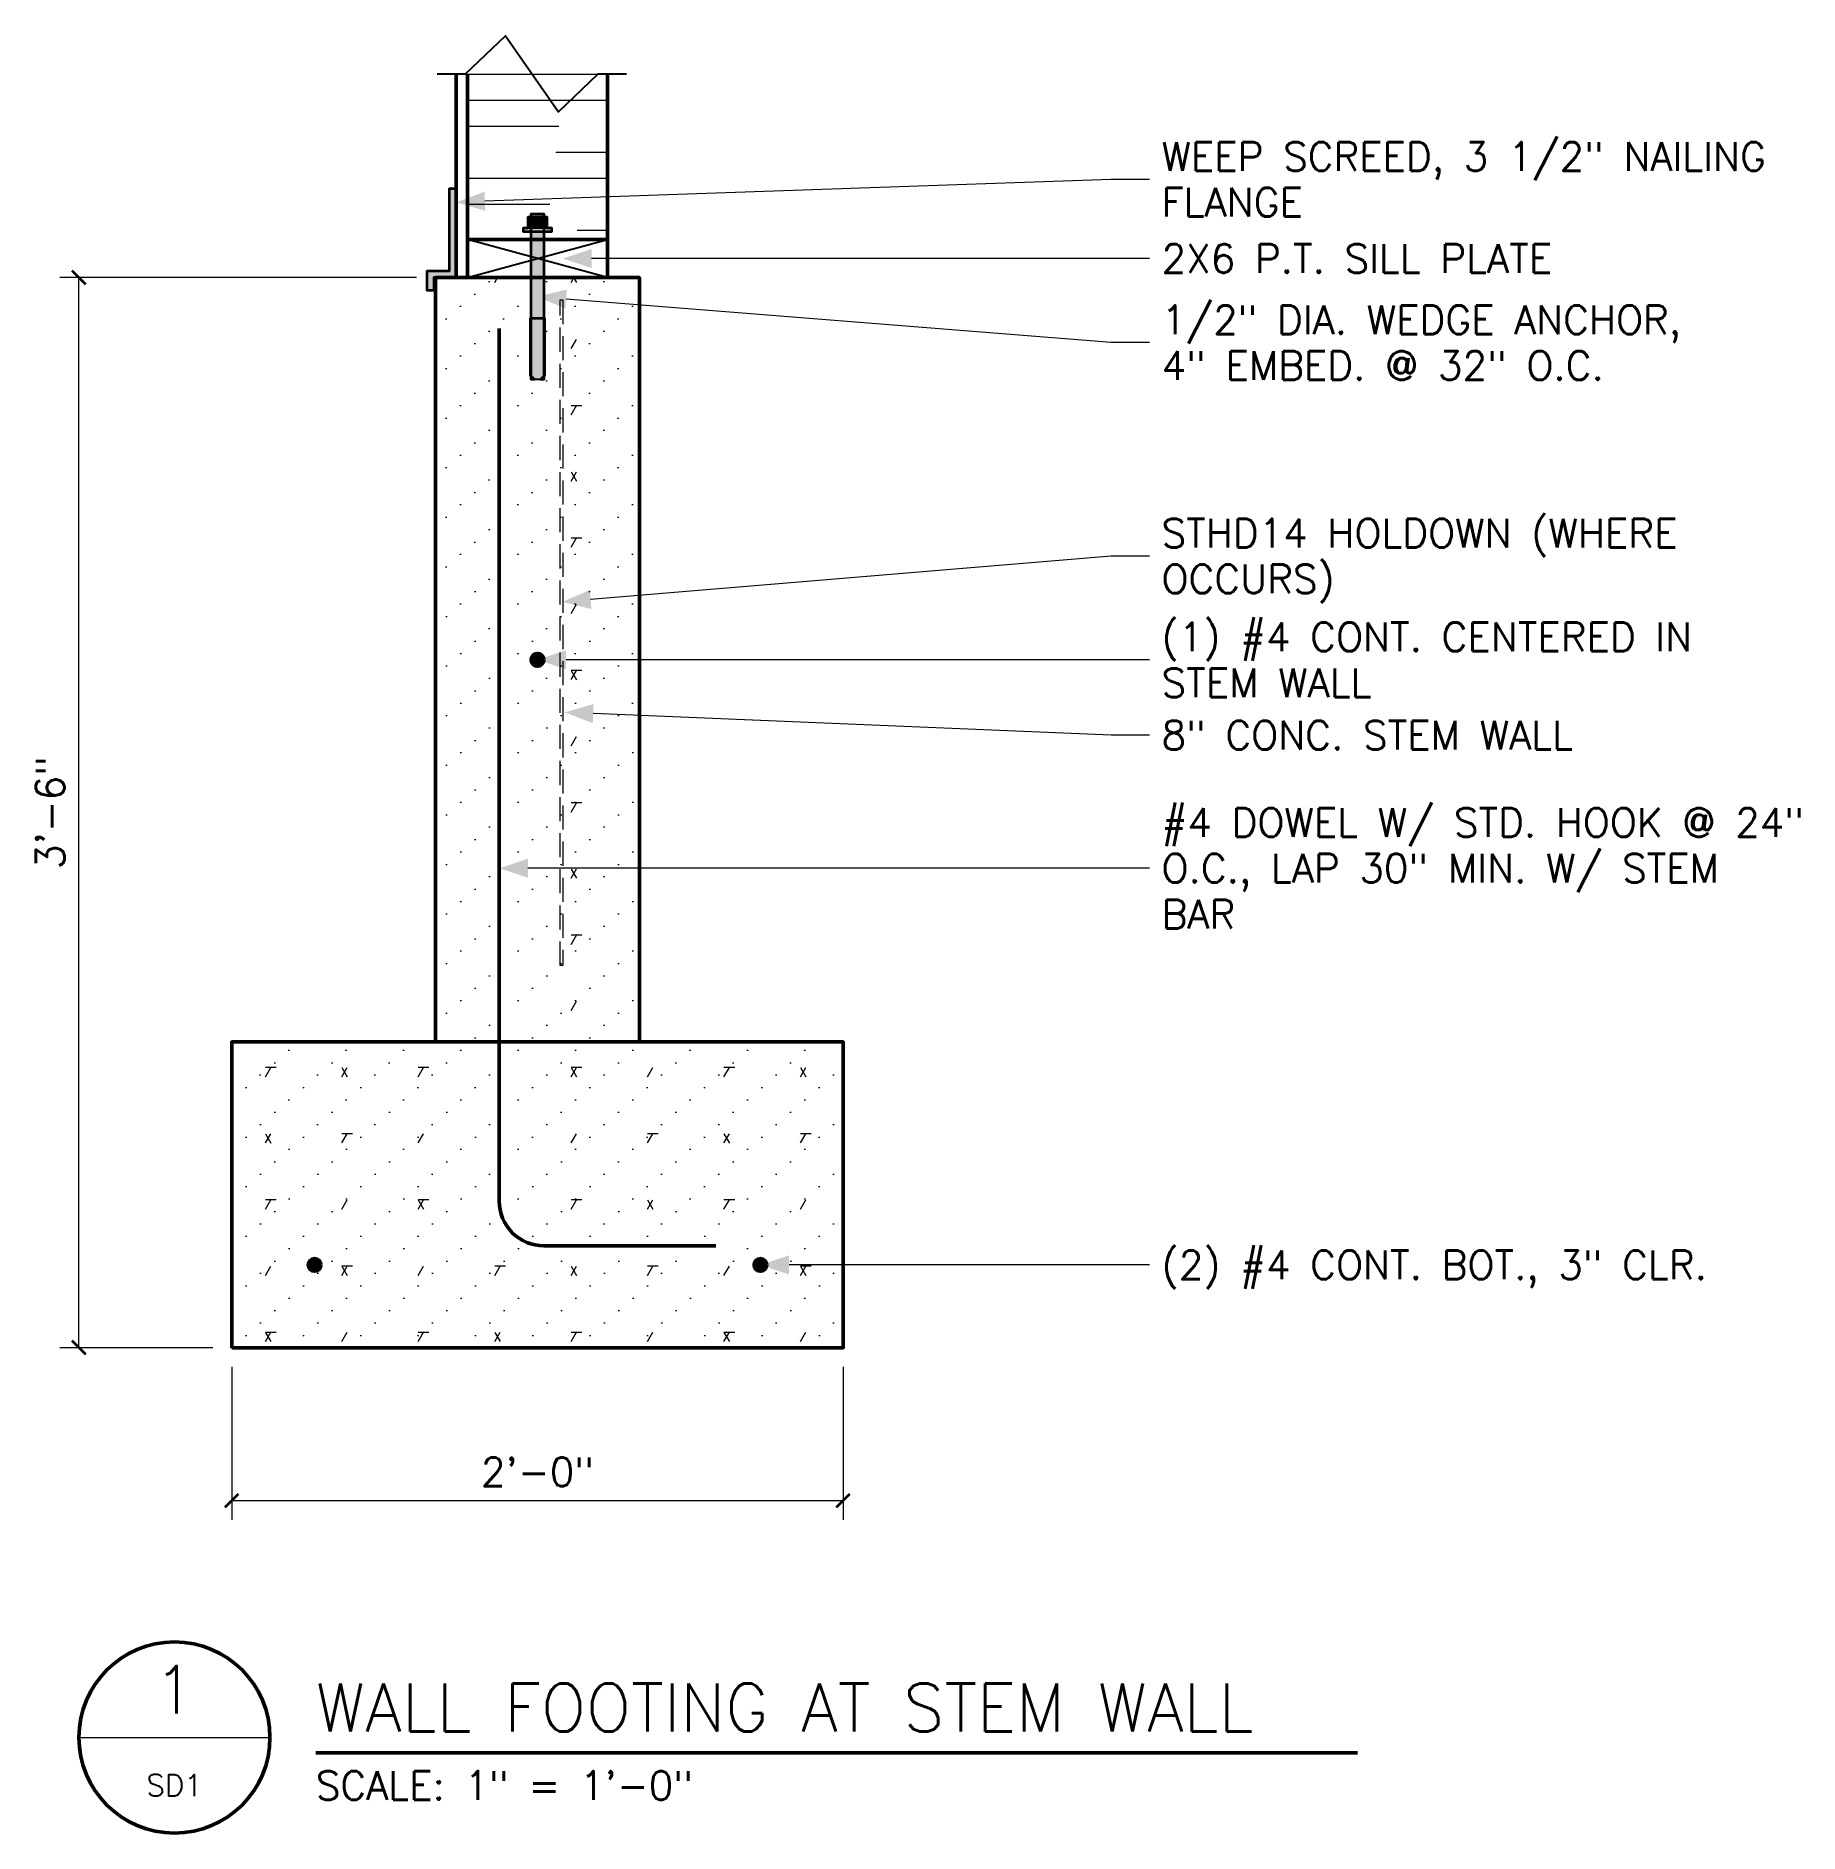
# Model space of a CAD drawing. Header units: inches. Extents: x -7.7 to 61.5, y -19.1 to 51.5.
import ezdxf
from ezdxf.enums import TextEntityAlignment as Align

# ---------------------------------------------------------------- set-up
doc = ezdxf.new("R2010")
doc.units = ezdxf.units.IN
doc.header["$MEASUREMENT"] = 0
doc.linetypes.add('DASHED', pattern=[1.417323, 0.944882, -0.472441])
for name, color, linetype, lineweight in [('S-ANNO-DIMS', 7, 'CONTINUOUS', 13), ('S-ANNO-NOTE', 7, 'CONTINUOUS', 18), ('S-ANNO-TTLB', 7, 'CONTINUOUS', 50), ('S-DETL-BRKL', 7, 'CONTINUOUS', 25), ('S-DETL-BYND', 7, 'CONTINUOUS', 25), ('S-DETL-CUT', 7, 'CONTINUOUS', 50), ('S-DETL-HIDN', 7, 'DASHED', 18), ('S-DETL-PATT', 7, 'CONTINUOUS', 9), ('S-DETL-REBR', 7, 'CONTINUOUS', 50), ('S-DETL-STL', 7, 'CONTINUOUS', 35)]:
    doc.layers.add(name, color=color, linetype=linetype, lineweight=lineweight)
doc.styles.add('KERF', font='romans.shx')
pattern_1 = [(0, (0, 0), (1.1244, 0.9732), [0, -2.25]), (0, (0.564, 0.48), (1.1244, 0.9732), [0, -2.25]), (60, (1.32, 0.24), (3, 2.598), [0.42, -5.58]), (180, (1.74, 0.6), (3, 2.598), [0.42, -5.58]), (300, (1.32, 0.6), (3, 2.598), [0.42, -5.58])]

msp = doc.modelspace()

# ---------------------------------------------------------------- hatches: boundary and pattern name
at = {"layer": 'S-ANNO-NOTE', "lineweight": 50}
for points in [[(8.8125, 44.958333), (9.949932, 44.622924), (9.923691, 45.372465)], [(13, 42.75), (14.125, 42.375), (14.125, 43.125)], [(12, 41.25), (13.091545, 40.786558), (13.151302, 41.534174)], [(12.965713, 29.273438), (14.118018, 28.993361), (14.055602, 29.74076)], [(12, 27), (13.125, 26.625), (13.125, 27.375)], [(13.0625, 24.9375), (14.170797, 24.515685), (14.202227, 25.265026)], [(10.5, 18.817507), (11.625, 18.442507), (11.625, 19.192507)], [(20.75, 3.25), (21.875, 2.875), (21.875, 3.625)]]:
    msp.add_hatch(color=256, dxfattribs=at).paths.add_polyline_path(points)
at = {"layer": 'S-DETL-PATT', "lineweight": 9}
h = msp.add_hatch(dxfattribs=at)
h.set_pattern_fill('KERF-GRAIN', color=256, angle=90, style=0)
h.set_pattern_definition([(0, (0, 0), (4.92, 1.02), [19.2, -4.8, 9.6, -6])])
h.paths.add_polyline_path([(9.25, 43.5), (11.75, 43.5), (11.75, 43.8125), (11.4375, 43.8125), (11.4375, 43.9375), (11.625, 43.9375), (11.625, 44.375), (11.75, 44.375), (11.75, 44.5), (12.25, 44.5), (12.25, 44.375), (12.375, 44.375), (12.375, 43.9375), (12.5625, 43.9375), (12.5625, 43.8125), (12.25, 43.8125), (12.25, 43.5), (14.75, 43.5), (14.75, 50), (9.25, 50)])
h = msp.add_hatch(dxfattribs=at)
h.set_pattern_fill('KERF-CONC', color=256, style=0)
h.set_pattern_definition(pattern_1)
h.paths.add_polyline_path([(8, 12), (10.25, 12), (10.25, 40), (10.75, 40), (10.75, 12), (16, 12), (16, 42), (12.25, 42), (12.25, 40.4), (12.2875, 40.4), (12.2875, 38.175), (12.25, 38.1375), (12.25, 38), (11.75, 38), (11.75, 38.1375), (11.7125, 38.175), (11.7125, 40.4), (11.75, 40.4), (11.75, 42), (8, 42)])
h.paths.add_polyline_path([(12.23097, 27.095671), (12.25, 27), (12.23097, 26.904329), (12.176777, 26.823223), (12.095671, 26.76903), (12, 26.75), (11.904329, 26.76903), (11.823223, 26.823223), (11.76903, 26.904329), (11.75, 27), (11.76903, 27.095671), (11.823223, 27.176777), (11.904329, 27.23097), (12, 27.25), (12.095671, 27.23097), (12.176777, 27.176777)], flags=0)
h = msp.add_hatch(dxfattribs=at)
h.set_pattern_fill('KERF-CONC', color=256, style=0)
h.set_pattern_definition(pattern_1)
h.paths.add_polyline_path([(0, 0), (24, 0), (24, 12), (10.75, 12), (10.75, 5.75), (10.768467, 5.515348), (10.823415, 5.286475), (10.91349, 5.069014), (11.036475, 4.868322), (11.18934, 4.68934), (11.368322, 4.536475), (11.569014, 4.41349), (11.786475, 4.323415), (12.015348, 4.268467), (12.25, 4.25), (19, 4.25), (19, 3.75), (12.25, 3.75), (11.988948, 3.76711), (11.732362, 3.818148), (11.484633, 3.902241), (11.25, 4.017949), (11.032477, 4.163293), (10.835786, 4.335786), (10.663293, 4.532477), (10.517949, 4.75), (10.402241, 4.984633), (10.318148, 5.232362), (10.26711, 5.488948), (10.25, 5.75), (10.25, 12), (0, 12)])
h.paths.add_polyline_path([(3.48097, 3.345671), (3.5, 3.25), (3.48097, 3.154329), (3.426777, 3.073223), (3.345671, 3.01903), (3.25, 3), (3.154329, 3.01903), (3.073223, 3.073223), (3.01903, 3.154329), (3, 3.25), (3.01903, 3.345671), (3.073223, 3.426777), (3.154329, 3.48097), (3.25, 3.5), (3.345671, 3.48097), (3.426777, 3.426777)], flags=0)
h.paths.add_polyline_path([(20.98097, 3.345671), (21, 3.25), (20.98097, 3.154329), (20.926777, 3.073223), (20.845671, 3.01903), (20.75, 3), (20.654329, 3.01903), (20.573223, 3.073223), (20.51903, 3.154329), (20.5, 3.25), (20.51903, 3.345671), (20.573223, 3.426777), (20.654329, 3.48097), (20.75, 3.5), (20.845671, 3.48097), (20.926777, 3.426777)], flags=0)
at = {"layer": 'S-DETL-REBR', "lineweight": 50}
for points in [[(12.25, 27, 1), (11.75, 27, 1)], [(3.5, 3.25, 1), (3, 3.25, 1)], [(21, 3.25, 1), (20.5, 3.25, 1)]]:
    msp.add_hatch(color=256, dxfattribs=at).paths.add_polyline_path(points)
at = {"layer": 'S-DETL-STL', "lineweight": 50}
for points in [[(8.8125, 45.5), (8.8125, 42), (7.9375, 42), (7.9375, 41.5), (7.6735, 41.5), (7.6735, 42.264), (8.5485, 42.264), (8.5485, 45.5)], [(12.25, 44.5), (12.25, 38), (11.75, 38), (11.75, 44.5)], [(11.4375, 43.8125), (12.5625, 43.8125), (12.5625, 43.9375), (11.4375, 43.9375)], [(11.625, 43.9375), (12.375, 43.9375), (12.375, 44.375), (11.625, 44.375)], [(11.8875, 38), (12.1125, 38), (12.2875, 38.175), (12.2875, 40.4), (11.7125, 40.4), (11.7125, 38.175)]]:
    msp.add_hatch(color=256, dxfattribs=at).paths.add_polyline_path(points)

# ---------------------------------------------------------------- linework, layer by layer
at = {"layer": 'S-ANNO-DIMS', "lineweight": 13}
for points in [[(7.25, 42), (-6.75, 42)], [(-6, 0), (-6, 42)], [(-0.75, 0), (-6.75, 0)], [(0, -0.75), (0, -6.75)], [(24, -0.75), (24, -6.75)], [(0, -6), (24, -6)]]:
    msp.add_lwpolyline(points, dxfattribs=at)
at = {"layer": 'S-ANNO-NOTE', "lineweight": 18}
for points in [[(36.02, 45.858333), (34.52, 45.858333), (9.936811, 44.997695)], [(36.02, 42.75), (34.52, 42.75), (14.125, 42.75)], [(36.02, 39.45), (34.52, 39.45), (13.121424, 41.160366)], [(36.02, 31.073438), (34.52, 31.073438), (14.08681, 29.36706)], [(36.02, 27), (34.52, 27), (13.125, 27)], [(36.02, 24.0375), (34.52, 24.0375), (14.186512, 24.890355)], [(36.02, 18.817507), (34.52, 18.817507), (11.625, 18.817507)], [(36.02, 3.25), (34.52, 3.25), (21.875, 3.25)], [(-6, -15.3), (1.5, -15.3)]]:
    msp.add_lwpolyline(points, dxfattribs=at)
at = {"layer": 'S-ANNO-TTLB', "lineweight": 50}
msp.add_lwpolyline([(-6, -15.3, 1), (1.5, -15.3, 1)], format="xyb", close=True, dxfattribs=at)
msp.add_lwpolyline([(3.3, -15.9), (44.192857, -15.9)], dxfattribs=at)
at = {"layer": 'S-DETL-BRKL', "lineweight": 25}
msp.add_lwpolyline([(8.0625, 50), (9.178125, 50), (10.74, 51.4875), (12.8225, 48.5125), (14.384375, 50), (15.5, 50)], dxfattribs=at)
at = {"layer": 'S-DETL-BYND', "lineweight": 25}
for points in [[(12.375, 43.9375), (11.625, 43.9375)], [(9.25, 42), (14.75, 43.5)], [(14.75, 42), (9.25, 43.5)], [(12.1125, 38), (11.8875, 38)]]:
    msp.add_lwpolyline(points, dxfattribs=at)
at = {"layer": 'S-DETL-CUT', "lineweight": 50}
for points in [[(8.8125, 50), (8.8125, 42)], [(9.25, 50), (9.25, 43.5)], [(14.75, 43.5), (14.75, 50)], [(14.75, 42), (14.75, 43.5), (9.25, 43.5), (9.25, 42)], [(16, 12), (16, 42), (8, 42), (8, 12)]]:
    msp.add_lwpolyline(points, dxfattribs=at)
at = {"layer": 'S-DETL-CUT', "lineweight": 35}
for points in [[(-5.734835, 41.734835), (-6.265165, 42.265165)], [(-5.734835, -0.265165), (-6.265165, 0.265165)], [(-0.265165, -6.265165), (0.265165, -5.734835)], [(23.734835, -6.265165), (24.265165, -5.734835)]]:
    msp.add_lwpolyline(points, dxfattribs=at)
at = {"layer": 'S-DETL-CUT', "lineweight": 50}
msp.add_lwpolyline([(0, 0), (24, 0), (24, 12), (0, 12)], close=True, dxfattribs=at)
at = {"layer": 'S-DETL-HIDN', "linetype": 'DASHED', "lineweight": 18}
msp.add_lwpolyline([(12.8954, 15), (12.8954, 41.125), (13, 41.125), (13, 15)], close=True, dxfattribs=at)
at = {"layer": 'S-DETL-REBR', "lineweight": 50}
msp.add_lwpolyline([(10.5, 40), (10.5, 5.75, 0.414214), (12.25, 4), (19, 4)], format="xyb", dxfattribs=at)
for points in [[(12.25, 27, 1), (11.75, 27, 1)], [(3.5, 3.25, 1), (3, 3.25, 1)], [(21, 3.25, 1), (20.5, 3.25, 1)]]:
    msp.add_lwpolyline(points, format="xyb", close=True, dxfattribs=at)
at = {"layer": 'S-DETL-STL', "lineweight": 35}
msp.add_lwpolyline([(8, 42), (7.9375, 42), (7.9375, 41.5), (7.6735, 41.5), (7.6735, 42.264), (8.5485, 42.264), (8.5485, 45.5), (8.8125, 45.5)], dxfattribs=at)
for points in [[(11.8875, 38), (11.75, 38), (11.75, 44.5), (12.25, 44.5), (12.25, 38), (12.1125, 38), (12.2875, 38.175), (12.2875, 40.4), (11.7125, 40.4), (11.7125, 38.175)], [(11.625, 43.9375), (11.4375, 43.9375), (11.4375, 43.8125), (12.5625, 43.8125), (12.5625, 43.9375), (12.375, 43.9375), (12.375, 44.375), (11.625, 44.375)]]:
    msp.add_lwpolyline(points, close=True, dxfattribs=at)

# ---------------------------------------------------------------- texts
at = {"layer": 'S-ANNO-DIMS', "lineweight": 13, "style": 'KERF'}
msp.add_text('3\'-6"', height=1.125, rotation=90, dxfattribs=at).set_placement((-6.5625, 21), align=Align.CENTER)
msp.add_text('2\'-0"', height=1.125, dxfattribs=at).set_placement((12, -5.4375), align=Align.CENTER)
at = {"layer": 'S-ANNO-NOTE', "lineweight": 18, "style": 'KERF'}
for s, p in [('WEEP SCREED, 3 1/2" NAILING', (36.5, 46.195833)), ('FLANGE', (36.5, 44.395833)), ('2X6 P.T. SILL PLATE', (36.5, 42.1875)), ('1/2" DIA. WEDGE ANCHOR,', (36.5, 39.7875)), ('4" EMBED. @ 32" O.C.', (36.5, 37.9875)), ('STHD14 HOLDOWN (WHERE', (36.5, 31.410938)), ('OCCURS)', (36.5, 29.610938)), ('(1) #4 CONT. CENTERED IN', (36.5, 27.3375)), ('STEM WALL', (36.5, 25.5375)), ('8" CONC. STEM WALL', (36.5, 23.475)), ('#4 DOWEL W/ STD. HOOK @ 24"', (36.5, 20.055007)), ('O.C., LAP 30" MIN. W/ STEM', (36.5, 18.255007)), ('BAR', (36.5, 16.455007)), ('(2) #4 CONT. BOT., 3" CLR.', (36.5, 2.6875))]:
    msp.add_text(s, height=1.125, dxfattribs=at).set_placement(p)
at = {"layer": 'S-ANNO-TTLB', "lineweight": 50, "style": 'KERF'}
msp.add_text('1', height=1.875, dxfattribs=at).set_placement((-2.25, -13.425), align=Align.MIDDLE_CENTER)
msp.add_text('WALL FOOTING AT STEM WALL', height=1.875, dxfattribs=at).set_placement((3.3, -15.06))
at = {"layer": 'S-ANNO-TTLB', "lineweight": 18, "style": 'KERF'}
msp.add_text('SD1', height=0.84375, dxfattribs=at).set_placement((-2.25, -17.175), align=Align.MIDDLE_CENTER)
msp.add_text('SCALE: 1" = 1\'-0"', height=1.125, dxfattribs=at).set_placement((3.3, -17.745))

doc.saveas('drawing.dxf')
